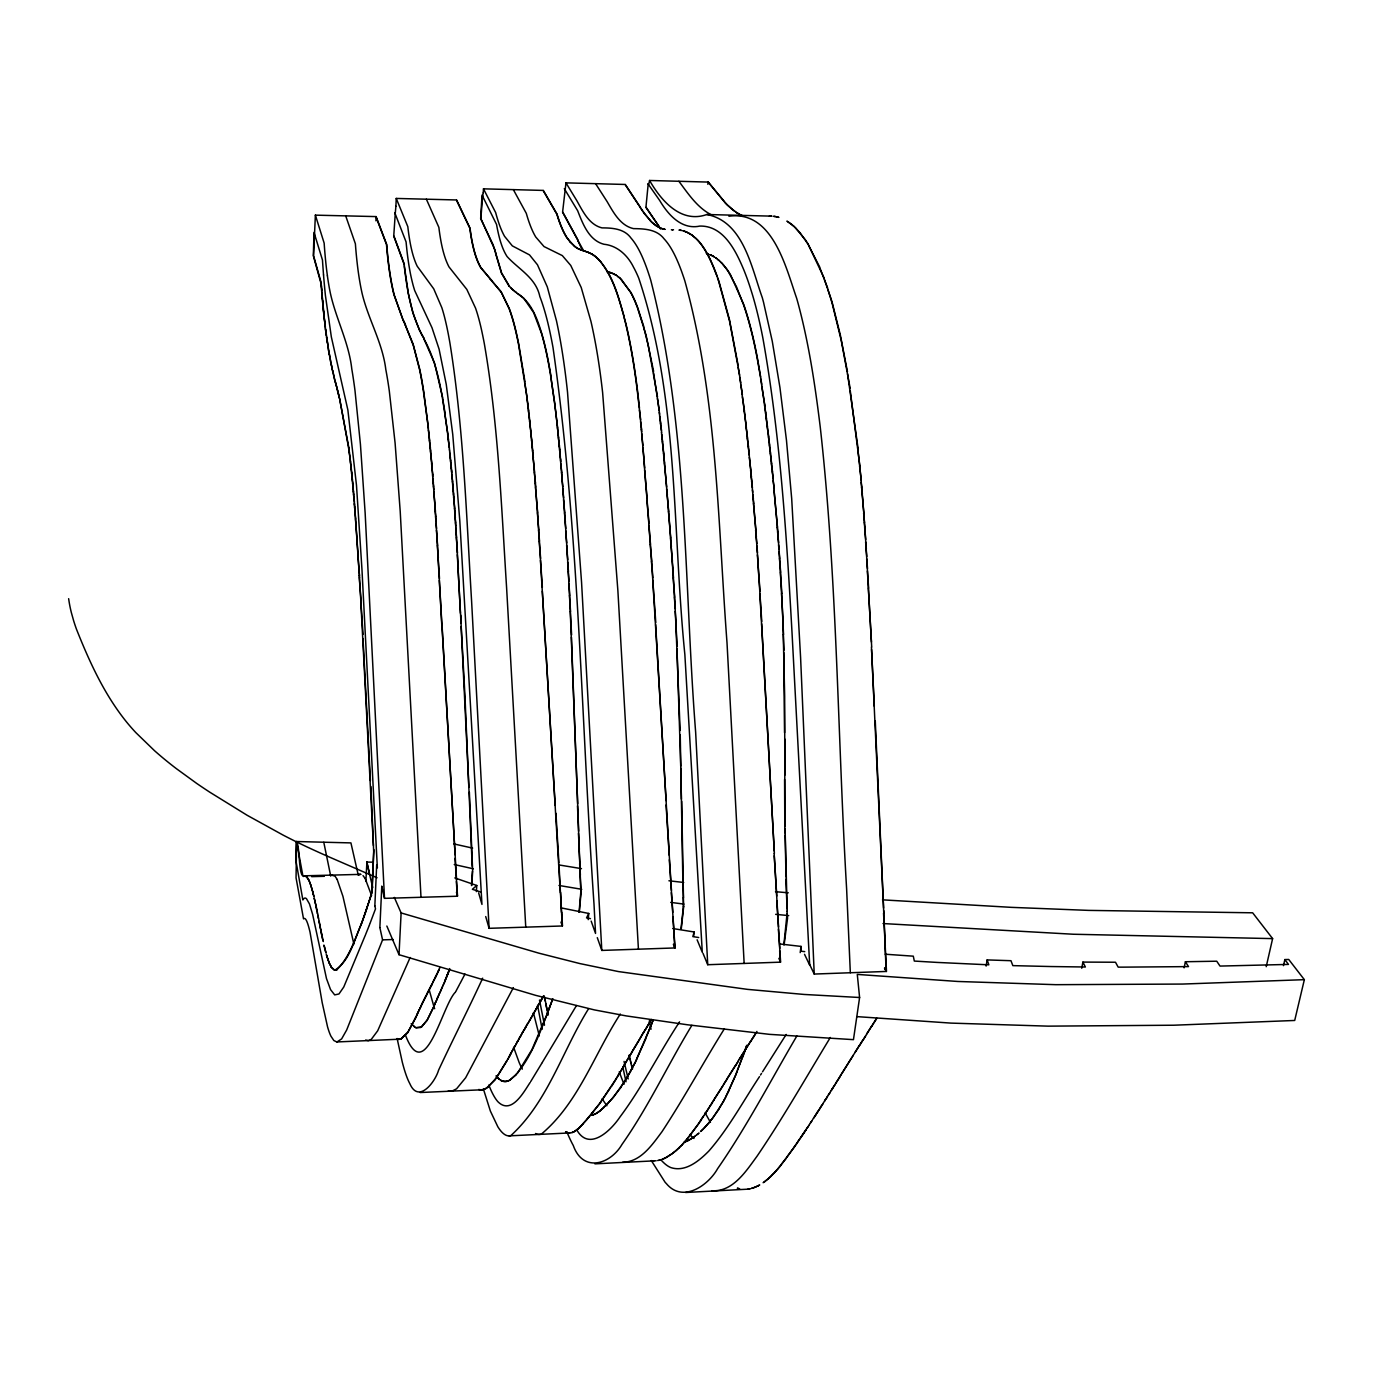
<?xml version="1.0" encoding="UTF-8"?>
<svg xmlns="http://www.w3.org/2000/svg" width="1373" height="1373" viewBox="0 0 1373 1373"><rect width="100%" height="100%" fill="white"/><g stroke="black" fill="none" stroke-linecap="round" stroke-linejoin="round"><path stroke-width="1.5" d="M359.434 874.515L358.302 875.288L350.922 842.902L296.568 841.529L296.053 877.862L303.536 918.897A107.437 9.68 88.4 0 1 304.566 918.486A116.293 10.469 88.4 0 1 305.235 918.829A123.536 11.104 88.4 0 1 306.025 919.824L306.436 920.545A160.075 14.331 88.3 0 1 309.337 929.349A195.635 17.42 88.3 0 1 310.041 932.181L322.192 1002.65L327.546 1026.832A219.182 22.088 88.8 0 0 328.507 1029.973A210.223 21.161 88.8 0 0 329.142 1031.844A216.556 21.814 88.8 0 0 329.949 1033.955L330.275 1034.727A223.799 22.569 88.8 0 0 330.91 1036.134L333.845 1040.528L336.814 1041.953L400.659 1039.155M403.181 320.424L393.794 294.148A241.288 30.584 -89.2 0 1 393.433 292.638A200.338 25.298 -89.3 0 1 390.31 277.02A164.4 20.664 -89.4 0 1 389.366 270.91L388.919 267.684A147.975 18.553 -89.4 0 1 388.49 264.354A138.501 17.334 -89.5 0 1 387.667 257.335L387.409 254.88A126.985 15.858 -89.5 0 1 386.808 248.479A127.861 15.978 -89.5 0 1 386.482 244.463L375.893 216.591L315.378 215.149L313.559 255.756L321.265 283.027M779.95 943.972L801.025 946.409L800.871 951.197L804.75 951.626M375.945 220.847L376.116 216.591L386.705 244.48L387.049 248.496A127.002 15.875 -89.5 0 0 387.649 254.88L387.907 257.335A138.021 17.283 -89.5 0 0 388.439 262.071L388.576 263.221A146.757 18.415 -89.4 0 0 389.297 268.782L389.915 272.987A165.876 20.87 -89.4 0 0 390.55 276.986A185.389 23.392 -89.3 0 0 391.889 284.4A212.283 26.859 -89.3 0 0 393.296 291.076L393.485 291.865A242.592 30.772 -89.2 0 0 394.411 295.624L403.387 320.87M365.922 880.453L366.9 862.09L373.13 862.175M395.27 213.347L395.905 206.276M395.905 206.225L396.248 198.433L456.368 199.96L469.772 228.09A105.498 16.219 -89 0 0 470.853 235.504L471.042 236.654A117.752 18.141 -89 0 0 472.466 244.137L472.672 245.132A137.146 21.179 -89 0 0 473.342 247.964L473.565 248.873A155.458 24.045 -88.9 0 0 475.453 255.464A183.965 28.507 -88.8 0 0 476.946 259.703A203.358 31.545 -88.7 0 0 477.461 261.007A220.83 34.256 -88.7 0 0 478.233 262.827A241.305 37.449 -88.6 0 0 479.04 264.526L479.297 265.058A279.835 43.438 -88.5 0 0 480.636 267.581L491.826 280.521M374.846 905.82L376.683 865.059L377.352 867.908L361.94 569.04L356.482 485.235L347.867 409.961L331.339 336.934L325.401 295.384A221.654 23.032 -89.7 0 1 324.44 285.447L324.234 283.164A210.447 21.831 -89.7 0 1 323.53 274.892M379.875 927.479L381.78 886.34M856.924 1016.621L950.974 1023.108L1048.114 1026.146L1173.812 1025.219L1294.705 1020.465L1304.35 979.67L1182.513 984.063L1055.82 984.681L957.856 981.472L857.284 974.418L859.601 997.502L853.457 1039.653L769.498 1034.35L687.41 1024.773L626.294 1015.917L594.355 1009.893L535.676 995.356L399.011 954.698L401.122 912.942L394.326 897.41M482.644 195.738L483.227 192.889M483.245 192.821L483.485 188.839L543.09 190.418L556.803 214.102A244.943 45.378 -88 0 0 559.446 222.117A253.404 46.974 -88 0 0 560.665 225.326A258.656 47.952 -87.9 0 0 561.9 228.33A279.097 51.779 -87.9 0 0 562.535 229.737A275.87 51.161 -87.9 0 0 564.131 233.05A297.581 55.212 -87.8 0 0 564.784 234.285A294.457 54.611 -87.8 0 0 566.792 237.683L574.36 246.213M471.488 885.482L472.398 871.22M471.746 885.482L472.672 871.22L469.36 792.135M476.38 891.643L476.774 885.482L454.823 877.931M641.62 209.382L625.058 184.463L565.968 182.866L562.587 212.214L578.376 241.219M579.063 912.273L580.83 891.832L580.11 875.288M579.337 912.256L581.105 891.832L579.629 863.566M648.21 183.828L645.928 207.374L660.516 228.725M648.691 184.428L649.566 180.481L708.073 182.077L725.905 203.41M588.21 919.653L588.76 913.457L561.437 907.948M707.85 184.325L708.073 182.077M680.957 929.229L683.376 906.729M681.231 929.229L683.651 906.729M693.674 936.129L694.137 931.992L672.753 928.526M783.863 944.778L787.072 913.508M784.12 944.761L787.553 918.211L786.969 911.174M800.202 952.622L801.025 946.409M986.106 966.094L987.153 959.916L1010.957 960.705L1012.845 965.631L1051.117 966.541L1085.374 967.004L1082.902 962.095L1115.494 962.233L1118.171 967.141L1123.509 967.141L1188.52 966.609L1185.397 961.735L1216.735 961.203L1220.013 966.077L1288.458 964.412L1284.871 959.573L1288.732 959.47L1304.35 979.67M1081.735 968.24L1082.902 962.095M1184.11 967.845L1185.397 961.735M1266.215 966.695L1272.617 938.617L1252.657 912.805L1088.583 910.385L1011.283 907.347L882.496 899.847M1283.463 965.648L1284.871 959.573M694.137 931.992L692.833 936.609L698.703 937.536M370.607 896.226L371.86 892.296L373.679 851.655L370.967 786.609M370.195 897.53L372.117 892.296L373.851 849.595M370.882 896.209L369.577 899.452M370.47 897.513L368.959 901.375M369.835 899.452L368.753 902.01M369.217 901.357L368.136 903.897M369.011 902.01L367.724 905.167M368.393 903.897L367.089 907.021M367.981 905.15L366.883 907.656M366.677 908.274L367.363 907.021M366.471 908.875L367.157 907.639M366.951 908.257L366.059 910.11M366.745 908.875L365.664 911.329M366.334 910.093L365.252 912.53M365.922 911.312L364.84 913.731M365.51 912.53L364.634 914.332M365.098 913.731L364.223 915.516M364.892 914.315L364.017 916.117M364.48 915.516L363.605 917.284M364.274 916.1L362.987 919.035M363.862 917.284L362.781 919.618M363.244 919.018L362.163 921.334M363.038 919.601L361.339 923.6M745.917 1047.565L746.672 1045.437M745.539 1048.629L746.929 1045.419M362.421 921.317C355.212 938.016 349.943 956.912 336.642 969.956M552.581 998.789L551.929 1000.591M552.821 998.789L551.603 1001.501M745.144 1049.676L746.157 1047.548M745.779 1048.612L744.389 1051.787M552.186 1000.591L550.624 1004.178M551.86 1001.483L549.989 1005.946M744.629 1051.787L736.306 1073.171M550.882 1004.161L549.337 1007.713M550.23 1005.946L548.685 1009.464M743.239 1054.945L745.402 1049.676L737.816 1061.604M743.497 1054.927L742.724 1057.004M361.597 923.583C354.303 939.286 349.961 960.98 334.703 970.282M549.578 1007.696L547.724 1012.073M548.943 1009.464L546.746 1014.664M741.712 1059.081L737.473 1070.219M547.964 1012.073L531.917 1049.676L517.981 1072.262M547.003 1014.664C538.697 1035.602 530.836 1057.708 515.802 1074.87M652.621 1020.894L652.982 1019.916M653.239 1019.899L651.506 1023.795M652.861 1020.877L645.945 1037.902M369.955 923.566L375.498 908.875L374.863 905.94M651.763 1023.777L636.832 1058.72M369.663 924.355L369.2 925.522M449.726 968.566L449.143 970.076M368.908 926.312L365.441 934.944M448.937 970.574L449.589 969.561M448.748 971.071L449.383 970.059M448.559 971.569L449.194 970.557M448.353 972.067L449.005 971.071M448.164 972.565L448.799 971.569M447.976 973.062L448.611 972.067M447.77 973.56L448.422 972.565M447.581 974.041L448.216 973.045M447.392 974.538L448.027 973.543M447.186 975.036L447.838 974.041M737.335 1071.197L729.097 1089.973M446.997 975.516L447.632 974.538M446.809 976.014L447.444 975.019M447.255 975.516L446.414 976.975M447.049 975.997L445.641 978.898M446.671 976.975L445.247 979.859M736.151 1074.132L725.751 1096.838M445.882 978.898L444.663 981.283M445.487 979.859L443.736 984.081M444.903 981.283L444.526 982.227M645.808 1038.812L635.682 1061.14M365.115 935.734L343.765 987.015L338.959 993.983L334.686 994.893L330.55 989.59L326.482 978.571L312.615 914.332L309.457 903.915L306.488 898.731A181.476 16.373 88.3 0 0 305.355 898.096L305.115 898.079A172.895 15.618 88.3 0 0 304.274 898.32A169.874 15.343 88.4 0 0 303.914 898.577L303.21 899.401A160.298 14.485 88.4 0 0 302.867 899.967L295.813 860.116L296.345 841.529C300.412 845.15 297.872 880.505 304.943 875.802L360.945 874.361M443.891 983.171L443.153 985.471M443.101 985.025L442.964 985.934M442.518 986.398L442.381 987.307M442.329 986.861L441.986 988.217M441.746 988.217L441.214 990.019M410.149 957.496L377.678 1030.797L371.276 1039.378L368.342 1040.683L365.596 1040.082M441.351 989.126L440.63 991.357M379.875 927.616L382.569 939.87L346.683 1029.973L341.62 1038.915L336.986 1041.953M434.572 1004.47L435.413 1002.53M434.16 1005.448L435.842 1001.552M434.812 1004.47L433.731 1006.392L434.657 1008.692M435.653 1002.513L437.352 998.102M434.4 1005.431L427.243 1019.83L422.026 1026.386M436.082 1001.535L440.579 990.911M433.971 1006.392L427.072 1020.499L421.425 1026.832M439.995 992.233L437.352 998.102M482.678 978.177C468.485 1009.104 452.918 1039.361 438.571 1070.202C435.172 1081.958 418.576 1103.995 409.823 1083.64A240.035 31.27 88.7 0 1 409.154 1082.336A230.647 30.017 88.7 0 1 408.485 1080.929L408.262 1080.431A224.486 29.193 88.6 0 1 407.386 1078.354L407.163 1077.805A229.325 29.846 88.7 0 1 406.305 1075.505A207.1 26.859 88.6 0 1 405.876 1074.287A214.119 27.803 88.6 0 1 404.589 1070.339L404.16 1068.932A223.095 29.022 88.6 0 1 403.319 1065.98A235.161 30.652 88.7 0 1 402.272 1062.067L397.123 1038.503M417.426 1013.566L418.027 1012.261M417.032 1014.441L419.246 1009.618M417.667 1013.566L415.435 1017.908M418.267 1012.244L420.052 1007.868M417.272 1014.441L408.09 1031.792L401.225 1038.829M419.486 1009.601L422.318 1003.097M415.676 1017.891L407.524 1032.959L400.624 1039.104M420.31 1007.851L422.953 1001.809M439.961 967.519L437.781 972.101M439.085 969.355L438.433 970.728M728.926 1090.831L724.034 1100.116M438.691 970.728L437.352 973.011M438.038 972.084L432.804 982.33M636.694 1059.527L630.962 1070.425M436.477 974.813L435.395 977.061M437.163 973.903L436.734 974.813M422.575 1003.079L423.588 1000.539M435.653 977.044L432.581 982.759M635.527 1061.93L626.534 1078.303M423.193 1001.809L424.206 999.269M423.828 1000.522L425.064 997.57M424.463 999.252L425.27 997.158M433.061 982.313L431.723 984.475M588.76 913.457L586.528 917.902L590.476 918.657M425.304 997.57L425.905 995.888M425.527 997.141L426.128 995.476M431.5 984.904L432.186 984.046M431.071 985.763L431.963 984.475M426.162 995.888L427.398 992.954M431.757 984.904L430.195 987.462M426.368 995.459L427.621 992.525M431.328 985.763L429.766 988.32M513.382 987.616L465.653 1077.754L456.557 1088.823L452.318 1090.951L448.319 1090.831M428.05 991.684L430.024 988.303M427.655 992.936L428.736 990.843M428.479 990.843L430.453 987.462M464.984 974.041L460.075 983.446M725.562 1097.645L719.195 1108.526M459.577 984.355L455.716 991.632M455.476 992.078C442.157 1004.95 425.218 1087.21 405.344 1034.83M630.808 1071.163L621.18 1086.73M512.215 1050.946L510.275 1054.481M512.489 1050.448L513.33 1048.921M513.605 1048.406L513.639 1047.204M723.846 1100.906L714.526 1115.391M514.137 1047.891L517.552 1041.232M515.012 1045.848L509.726 1055.477M509.452 1055.974L510.79 1053.966M515.819 1044.819L517.844 1040.717M509.967 1055.477L508.902 1056.97M509.692 1055.974L496.563 1077.548L487.827 1087.262M517.81 1041.215L519.56 1037.645M508.594 1057.948L507.787 1059.424M518.084 1040.7L519.852 1037.13M576.471 1005.551L542.009 1062.891M588.622 1008.657C562.552 1050.431 547.827 1101.85 510.91 1135.54A241.837 39.405 88.5 0 1 508.182 1135.831A241.167 39.302 88.5 0 1 504.818 1134.579A250.675 40.864 88.5 0 1 502.981 1133.188A255.035 41.585 88.5 0 1 501.437 1131.661A262.552 42.838 88.5 0 1 499.017 1128.572L498.708 1128.108A263.719 43.026 88.5 0 1 497.798 1126.701L490.384 1111.083L483.485 1089.27M519.818 1037.628L520.418 1036.1M520.092 1037.113L522.461 1032.513M506.963 1060.866L494.949 1080.07L486.214 1088.308M520.676 1036.1L522.753 1031.998M543.451 995.991L542.181 998.205M543.073 997.09L538.748 1004.229M541.254 999.87L541.872 998.772M522.718 1032.496L523.628 1030.454M541.511 999.853L540.567 1001.501M523.01 1031.981L524.229 1029.424M540.258 1002.05L537.203 1006.924M523.885 1030.454L526.254 1026.335M525.396 1027.364L527.181 1024.275M524.469 1029.424L525.653 1027.364M539.023 1004.229L535.968 1009.069M526.546 1025.82L527.781 1023.245M537.461 1006.924L533.222 1013.84M527.438 1024.258L536.225 1009.069M528.639 1022.199L533.479 1013.84M796.855 1035.98C770.768 1080.397 746.963 1126.306 717.598 1168.698C708.005 1185.791 682.638 1203.108 666.437 1183.68A289.24 65.08 88.2 0 1 665.064 1182.204L651.3 1160.545M691.872 1025.339C667.93 1064.607 648.554 1106.741 622.02 1144.378C610.281 1164.613 582.941 1172.885 573.279 1145.494A278.29 53.701 88.4 0 1 572.181 1143.452L570.739 1140.568A271.785 52.397 88.4 0 1 569.658 1138.286A274.085 52.861 88.4 0 1 567.53 1133.411L566.843 1131.712M620.321 1014.046C594.389 1053.812 578.445 1103.068 541.374 1134.081A241.27 41.979 88.4 0 1 538.473 1134.39A240.601 41.877 88.4 0 1 535.539 1133.497M624.046 1065.311L630.928 1053.589M624.303 1065.294L622.415 1068.503M629.246 1056.85L622.913 1067.233M629.641 1056.197L632.867 1050.294M623.17 1067.216L619.927 1072.296M631.185 1053.572L634.429 1047.633M633.125 1050.276L635.613 1045.642M622.038 1069.138L618.434 1074.802M634.686 1047.633L637.982 1041.644M541.717 1063.406L530.699 1081.564M635.871 1045.642L643.182 1032.925M620.167 1072.296L617.696 1076.037M638.239 1041.626L645.207 1029.561M618.691 1074.784L616.22 1078.474M643.439 1032.925L650.974 1020.105M617.575 1076.638L600.31 1102.502M626.38 1078.972L615.155 1094.813M830.339 1037.473C806.191 1077.239 783.176 1117.742 757.021 1156.238C746.002 1171.203 732.925 1192.142 711.695 1190.717M645.464 1029.544L651.386 1019.435M616.099 1079.075L611.345 1086.747M724.378 1028.789C703.13 1062.856 684.011 1098.246 661.923 1131.798C652.209 1144.739 640.676 1162.159 622.656 1162.227M727.244 1078.509L734.898 1066.255M723.485 1084.533L738.554 1060.814M727.021 1079.264L717.461 1094.161M722.799 1086.026L711.986 1102.845M735.156 1066.255L737.576 1062.359M840.31 1075.934L841.46 1074.098M842.044 1073.171L852.015 1057.227M852.616 1056.266L853.199 1055.322M716.998 1094.899L713.806 1099.979M739.292 1059.252L753.331 1037.044M835.728 1083.246L862.879 1039.927M855.001 1052.456L859.223 1045.728M839.984 1076.844L832.313 1088.669M859.481 1045.728L875.991 1019.281M679.566 1021.855C659.006 1053.057 642.478 1086.901 620.064 1116.85C610.985 1130.46 588.931 1152.222 576.523 1129.464M745.23 1049.813L750.259 1041.85M714.046 1099.962L711.54 1103.566M759.492 1076.638C742.982 1101.609 728.668 1128.331 708.897 1150.986C699.32 1160.7 685.59 1172.388 670.985 1167.634A263.084 58.782 88.2 0 1 667.862 1166.02A264.749 59.176 88.2 0 1 664.326 1163.291A274.531 61.425 88.3 0 1 660.791 1159.67L658.92 1160.288M760.505 1075.025L761.517 1073.429M762.53 1071.815L786.197 1034.453M831.197 1090.454L835.402 1084.138M832.57 1088.652L828.382 1094.899M863.136 1039.91L865.591 1036.014M530.115 1082.49C523.679 1092.187 511.408 1115.099 498.004 1101.832A236.396 38.307 88.6 0 1 493.216 1094.727L492.667 1093.68A241.94 39.233 88.6 0 1 491.277 1090.831L490.727 1089.613A246.814 40.04 88.6 0 1 489.372 1086.403L488.839 1085.048M712.227 1102.845L709.738 1106.415M711.78 1103.549L708.382 1108.526M866.569 1034.075L871.563 1026.215M830.322 1092.222L826.7 1097.542M750.516 1041.832L755.905 1033.028M709.532 1107.119L705.705 1112.714M825.036 1100.168L827.507 1096.649M824.486 1101.043L826.958 1097.525M825.293 1100.168L822.822 1103.652M708.176 1109.23L700.402 1120.814M871.821 1026.197L873.709 1023.228M753.588 1037.027L756.935 1031.415M874.344 1022.25L876.884 1018.268M821.174 1106.243L823.079 1103.635M820.076 1107.96L822.513 1104.51M821.414 1106.226L817.33 1112.216M610.367 1087.897L601.031 1101.541M718.971 1109.23L712.759 1117.759M819.767 1108.8L815.699 1114.739M705.945 1112.696L704.624 1114.756M817.587 1112.199L815.167 1115.58M815.957 1114.739L813.537 1118.085M814.858 1116.403L812.456 1119.75M703.491 1116.129L701.277 1119.493M810.842 1122.222L812.164 1120.557M811.615 1121.381L810.293 1123.045M810.551 1123.028L808.697 1125.482M808.937 1125.465L806.552 1128.709M808.405 1126.289L805.488 1130.322M806.26 1129.498L804.424 1131.901M805.728 1130.305L803.377 1133.497M804.681 1131.901L802.313 1135.059M701.088 1120.145L699.08 1122.754M700.642 1120.797L691.22 1133.755M803.617 1133.48L801.266 1136.638M802.553 1135.059L799.155 1139.727M801.506 1136.621L798.108 1141.272M799.395 1139.727L797.061 1142.799M698.891 1123.389L686.878 1139.23M798.348 1141.255L794.452 1146.575M797.301 1142.782L786.712 1157.456M794.692 1146.558L781.065 1164.819M620.991 1087.33L614.074 1096.152M600.911 1102.004L592.913 1111.976M714.32 1115.974L710.562 1120.574M786.42 1158.143L780.036 1166.072M600.207 1102.965L592.209 1112.834M691.031 1134.321L683.411 1143.211M712.553 1118.326L709.687 1121.655M517.947 1072.605L510.413 1079.71M615.035 1095.259L612.633 1097.885M710.356 1121.106L709.257 1122.204M593.153 1111.976L590.819 1114.533M780.791 1165.437L779.023 1167.325M592.449 1112.816L588.399 1117.433M591.059 1114.516L587.713 1118.257M613.954 1096.581L609.406 1101.592M709.481 1122.187L706.632 1125.259M779.761 1166.69L777.993 1168.543M588.983 1117.021L586.683 1119.493M709.052 1122.719L704.898 1127.182M587.936 1118.257L582.924 1123.869M586.906 1119.476L579.869 1127.113M686.689 1139.744L682.124 1144.619M778.731 1167.925L776.466 1170.311M612.512 1098.297L607.964 1103.137M777.719 1169.127L774.921 1172.027M776.174 1170.877L771.849 1175.237M582.804 1124.23L579.183 1127.765M706.426 1125.74L703.577 1128.555M515.767 1075.162L509.606 1080.191M609.269 1101.97L604.051 1107.136M683.222 1143.675L679.103 1147.674M774.647 1172.559L771.334 1175.751M607.844 1103.514L600.893 1110.002M704.692 1127.628L701.843 1130.288M681.918 1145.065L677.37 1149.304M703.388 1128.984L700.968 1131.112M771.575 1175.734L769.807 1177.227M771.06 1176.232L768.777 1178.171M579.749 1127.439L578.17 1128.709M603.931 1107.462L600.533 1110.294M678.897 1148.085L676.082 1150.454M701.637 1130.683L700.539 1131.506M303.467 876.506L304.806 875.82M579.08 1128.074L577.827 1129.001M769.532 1177.691L765.19 1181.175M677.164 1149.682L674.349 1151.913M768.502 1178.618L764.675 1181.569M476.774 885.482L472.363 889.292L480.481 891.918M699.029 1133.051L696.609 1134.87M578.067 1128.984L575.115 1131.043M675.876 1150.814L673.491 1152.599M698.582 1133.429L696.18 1135.214M600.773 1110.294L599.847 1110.86M577.724 1129.275L574.446 1131.438M600.413 1110.568L599.16 1111.392M674.16 1152.239L673.062 1152.925M599.726 1111.117L597.101 1112.834M673.285 1152.925L667.484 1156.718M672.856 1153.251L666.197 1157.422M695.527 1135.866L693.125 1137.445M764.898 1181.569L763.645 1182.325M422.06 1026.523L420.413 1027.416M695.098 1136.192L692.249 1138.028M764.383 1181.947L763.131 1182.702M599.04 1111.649L596.757 1113.04M487.793 1087.45L484.875 1088.978M692.919 1137.719L691.82 1138.303M421.46 1026.953L415.779 1027.69L411.231 1023.76M691.614 1138.577L688.783 1140.122M691.185 1138.835L687.907 1140.585M575.012 1131.232L572.73 1132.279M596.637 1113.228L594.715 1114.121M759.732 1184.985L758.48 1185.551M667.278 1156.941L665.339 1157.868M596.294 1113.434L594.372 1114.275M509.829 1080.173L507.478 1081.117M759.218 1185.259L756.935 1186.341M486.179 1088.446L482.18 1089.733M688.577 1140.345L687.049 1141.014M574.326 1131.627L573.416 1131.97M509.572 1080.328L508.267 1080.826M665.991 1157.645L664.051 1158.486M687.701 1140.791L686.603 1141.238M758.188 1185.809L754.343 1187.439M665.133 1158.074L663.193 1158.863M686.843 1141.22L685.316 1141.838M756.643 1186.564L753.314 1187.817M336.745 970.025L334.566 970.248L331.374 967.33M420.447 1027.519L415.985 1027.776M685.539 1141.821L684.441 1142.199M663.846 1158.675L662.335 1159.224M401.259 1038.915L397.432 1039.241M685.11 1142.01L684.011 1142.37M331.854 875.253L334.772 876.043M573.313 1132.124L572.06 1132.519M594.595 1114.258L593.359 1114.67M662.987 1159.035L661.906 1159.378M594.269 1114.395L593.033 1114.773M359.451 874.498L360.447 874.292M508.233 1080.929L506.671 1081.34M754.052 1187.611L752.799 1187.971M572.627 1132.399L571.717 1132.622A240.687 44.554 88.4 0 1 568.628 1132.931A240.018 44.434 88.4 0 1 565.522 1132.056M484.291 1089.287L482.455 1089.699M753.022 1187.971L751.769 1188.297M752.507 1188.126L751.254 1188.434M660.43 1159.945L657.65 1160.545M507.426 1081.186L506.414 1081.392M592.913 1114.859L592.02 1115.048M592.587 1114.945L590.682 1115.254M750.447 1188.675L749.177 1188.898M749.915 1188.778L748.148 1189.052M591.917 1115.099L591.025 1115.219M506.637 1081.375L503.496 1081.392M748.886 1188.967L747.633 1189.121M728.909 216.23C772.518 210.103 785.716 266.963 796.632 298.198A310.744 78.433 -89.8 0 1 797.988 303.004C808.937 343.628 815.133 385.35 820.247 427.072C837.393 580.436 837.547 735.156 846.626 889.035L850.333 972.753M506.38 1081.426L505.35 1081.512M482.404 1089.733L479.743 1089.716M420.121 1092.53L482.146 1089.767M746.826 1189.224L685.573 1192.502M656.174 1160.751L594.921 1163.858M509.091 1135.866L569.658 1132.948M809.435 964.035L814.223 974.058L886.22 971.449L885.019 945.722M702.976 953.274L707.73 964.721L780.345 962.164L779.658 950.665M597.289 937.656L601.803 950.425L674.83 947.954L673.937 934.189M485.716 916.563L489.097 928.32L562.209 925.986L560.613 892.553M382.569 939.87L393.21 939.527M381.797 886.306L384.509 898.354L457.26 896.226L456.385 881.449M311.62 876.643L324.354 876.3M481.597 1089.802L480.018 1089.75M399.045 1039.464L397.398 1039.31M769.378 216.093L770.768 216.093M505.315 1081.512L504.286 1081.495M672.324 229.789L673.508 229.806M1272.617 938.617L1073.343 934.241L883.028 923.548M671.38 229.789L672.564 229.806M771.918 216.145L706.855 214.514C680.922 223.782 661.134 200.63 649.566 180.481M769.944 216.076L771.351 216.11M706.855 214.514C743.6 221.568 751.529 267.872 762.272 297.581A311.534 75 -89.9 0 1 763.56 302.386L772.278 341.293L779.95 387.581L786.472 440.321L791.689 498.622L800.596 657.616L814.223 974.058M859.601 997.502L804.063 994.447L747.496 989.367L618.416 971.569L579.938 963.589L539.005 953.205L401.122 912.942M654.046 1160.803L652.964 1160.751M885.242 954.218L913.302 956.174L914.315 961.066L936.832 962.404L988.852 964.824L987.153 959.916M788.274 892.793L775.505 891.695M788.703 915.602L775.659 914.349M683.685 882.461L668.908 880.78M679.017 230.08L680.236 230.218M683.874 904.086L670.693 902.387M773.428 216.299L775.419 216.556M504.251 1081.461L502.981 1081.272M679.515 230.149L681.197 230.389M305.578 876.043L305.784 876.025M774.012 216.368L776.002 216.659M581.483 868.646L559.034 864.956M581.757 889.309L558.965 885.465M479.984 1089.716L478.679 1089.493M665.116 229.36L663.966 229.188M680.476 230.304L681.677 230.492M664.652 229.291L663.056 228.982M472.638 848.119L453.828 843.914M473.325 868.8L454.257 864.527M739.618 1188.778L737.352 1188.28M776.346 216.78L778.337 217.226M663.743 229.102L662.593 228.862M503.462 1081.323L502.449 1081.117M739.103 1188.675L737.576 1188.263M776.929 216.917L778.92 217.397M706.323 253.49L708.005 253.919M606.815 271.562L607.844 271.785M607.209 271.682L608.256 271.905M682.896 230.836L684.114 231.127M608.805 272.129L610.247 272.506M683.394 230.973L684.612 231.282M707.284 253.765L708.485 254.074M609.217 272.249L610.642 272.643M662.37 228.742L660.791 228.278M502.93 1081.186L501.145 1080.551M583.765 250.864L585.533 251.379M583.628 250.744L577.793 240.361M583.01 250.624L586.288 251.637M582.873 250.504L581.122 249.972M585.67 251.499L587.833 252.186M661.923 228.605L659.898 227.901M582.495 250.487L579.252 249.234M610.401 272.626L613.388 273.725M334.514 970.145L331.236 967.107M684.372 231.282L685.59 231.642M586.443 251.757L587.438 252.031M610.796 272.764L613.765 273.896M684.852 231.453L686.071 231.831M580.985 249.835L577.398 248.359M587.593 252.186L588.605 252.478M587.97 252.323L588.983 252.649M685.831 231.814L687.53 232.466M709.687 254.606L711.368 255.241M377.043 877.759L328.593 856.718A774.647 314.263 6.9 0 1 311.019 848.789A545.218 234.972 5.7 0 1 294.062 840.671A579.44 247.552 5.9 0 1 283.164 835.127L247.191 815.305L209.76 792.17A765.482 311.722 7 0 1 196.699 783.417L176.379 768.657A603.897 254.142 5.8 0 1 165.103 759.732A630.842 264.165 6 0 1 154.565 750.739L135.858 732.633A505.607 216.059 5 0 1 127.792 723.502C104.863 695.682 89.691 662.455 76.459 629.177A892.33 356.482 8.1 0 1 73.661 620.819L71.327 612.495A688.371 279.526 6.3 0 1 68.65 598.679M660.567 228.09L659.452 227.695M588.742 252.632L590.922 253.542M501.917 1080.929L500.613 1080.259M686.311 232.02L688.525 232.947M710.167 254.794L711.849 255.464M742.467 215.715L740.15 214.72M589.137 252.804L591.694 253.954M579.114 249.079L576.66 247.947M711.66 214.96C697.347 207.838 688.148 193.627 678.88 181.287M741.952 215.492L739.12 214.171M613.525 273.896L615.705 274.943M711.592 255.464L712.793 255.962M687.787 232.706L691.941 235.04M659.229 227.489L656.363 225.944M613.92 274.085L616.494 275.424M712.072 255.704L713.274 256.219M658.8 227.266L654.183 224.365M591.077 253.748L592.089 254.177M739.875 214.463L738.605 213.879M305.595 876.043L308.633 879.647M688.765 233.204L692.438 235.401M577.261 248.153L574.48 246.488M713.033 256.219L714.235 256.785M501.111 1080.397L500.098 1079.933M738.828 213.879L737.061 212.935M591.849 254.177L593.651 255.155M713.514 256.494L714.698 257.094M738.314 213.57L736.048 212.266M592.226 254.4L594.028 255.429M576.54 247.724L569.864 241.974M786.883 221.104L791.809 224.434M615.859 275.166L616.872 275.681M305.733 876.128L306.711 876.969M787.467 221.465L794.143 226.442M736.786 212.609L735.55 211.905M414.612 1026.953L413.616 1026.163M656.157 225.653L651.609 222.117M715.419 257.712L716.603 258.399M593.788 255.429L594.818 255.996M517.896 293.753C531.488 302.369 537.152 318.485 541.649 333.158A238.902 41.001 89.8 0 1 542.97 337.809A231.453 39.783 89.8 0 1 550.659 374.211L551.294 378.227M735.259 211.562L734.023 210.807M715.899 258.055L717.084 258.759M617.404 276.213L619.978 278.05M516.557 292.621L513.468 290.424M734.761 211.185L732.032 209.228M692.181 235.384L696.334 238.696M594.183 255.704L595.985 256.923M617.799 276.488L621.506 279.474M692.679 235.744L697.312 239.674A298.782 68.53 -89.9 0 1 698.771 241.236A293.856 67.431 -89.9 0 1 700.693 243.553L701.174 244.171A274.394 63.055 -89.8 0 1 705.465 250.521A277.295 63.69 -89.8 0 1 710.596 260.218L711.952 263.221A293.462 67.26 -89.9 0 1 714.664 269.657A291.042 66.728 -89.9 0 1 715.985 273.09L717.307 276.677M514.412 291.179L523.988 298.473M733.748 210.429L731.037 208.404M594.955 256.288L596.38 257.249M717.324 259.119L719.452 260.733M499.549 1079.35L499.068 1079.144A222.357 36.041 88.6 0 1 497.524 1077.651A210.086 34.016 88.5 0 1 496.254 1076.123M717.787 259.514L719.915 261.162M653.977 224.022L650.339 220.881M513.691 290.407L511.545 288.725M731.758 208.833L727.124 204.834M792.152 224.897L795.894 228.124M513.382 290.149L510.825 287.798M499.291 1079.127L499.034 1078.903A221.362 35.887 88.6 0 1 497.747 1077.633A212.729 34.462 88.6 0 1 496.237 1075.763M596.122 257.249L597.152 257.935M730.762 207.992L726.163 203.873M596.517 257.592L598.714 259.446M620.115 278.376L630.911 292.449A255.944 52.397 90 0 1 637.707 307.689L643.8 326.637M597.289 258.296L600.276 261.127M490.144 279.131L500.905 291.368L509.366 308.719A249.629 40.332 89.7 0 1 510.79 312.735A237.786 38.478 89.8 0 1 511.906 316.185L512.455 318.004A225.361 36.539 89.8 0 1 514.103 323.788A222.117 36.024 89.8 0 1 514.909 326.894A243.81 39.405 89.7 0 1 515.699 330.104L515.956 331.202A239.125 38.667 89.8 0 1 516.986 335.733L517.999 340.487A254.383 41.018 89.7 0 1 518.754 344.177L525.001 381.934M794.486 226.974L800.528 233.273M490.092 278.873L480.876 267.581A279.817 43.455 -88.5 0 1 479.537 265.075L479.263 264.526A229.651 35.664 -88.7 0 1 477.701 261.007A203.358 31.562 -88.7 0 1 476.929 259.051L476.431 257.661A177.117 27.443 -88.8 0 1 475.676 255.481A164.4 25.452 -88.9 0 1 474.955 253.13A152.66 23.616 -88.9 0 1 474.251 250.641L473.565 247.964A137.146 21.196 -89 0 1 472.913 245.132L472.278 242.111A115.521 17.798 -89 0 1 471.265 236.671L469.995 228.107L456.591 199.96M720.156 261.608L722.267 263.53M491.86 280.796L501.54 292.758L509.126 308.719A249.8 40.332 89.7 0 1 510.533 312.735A237.752 38.444 89.8 0 1 511.648 316.185L512.215 318.004A225.292 36.505 89.8 0 1 513.845 323.788A222.031 35.99 89.8 0 1 514.652 326.877A243.622 39.354 89.7 0 1 515.441 330.104L515.699 331.202A239.194 38.667 89.8 0 1 516.729 335.733L517.758 340.47A254.4 41.001 89.7 0 1 518.496 344.177L527.095 397.689M651.42 221.722L644.177 213.45M726.866 204.371L724.721 202.432M524.057 298.748L533.582 312.495L541.391 333.141A237.666 40.778 89.8 0 1 544.257 343.765A230.887 39.68 89.8 0 1 547.209 356.911A225.155 38.736 89.8 0 1 549.063 366.522L549.286 367.792A238.404 40.881 89.8 0 1 550.401 374.228L555.121 405.67M720.619 262.071L722.747 264.028M363.021 875.614L365.098 878.377M696.574 239.177L697.072 239.657A298.971 68.547 -89.9 0 1 698.514 241.236A293.822 67.397 -89.9 0 1 700.453 243.553L700.934 244.171A274.394 63.021 -89.8 0 1 705.224 250.521A277.329 63.673 -89.8 0 1 710.339 260.218L711.712 263.204A293.359 67.208 -89.9 0 1 714.406 269.657A291.196 66.745 -89.9 0 1 715.728 273.09L717.736 277.895A297.752 68.204 -89.9 0 1 719.023 281.654L729.458 319.566L738.176 365.561M621.643 279.852L630.67 292.449A255.567 52.311 90 0 1 632.49 295.967A253.387 51.865 90 0 1 635.339 302.317A260.218 53.221 89.9 0 1 637.45 307.689L646.048 335.115L653.617 371.379M510.807 287.781L508.988 286.03M796.237 228.69L805.694 240.292M724.463 201.934L708.296 182.077M650.15 220.452L641.792 209.983M598.851 259.84L600.67 261.591M722.49 264.028L724.137 265.641M722.953 264.56L726.454 268.61A277.998 66.282 -89.9 0 1 728.737 271.94A279.011 66.522 -89.9 0 1 730.556 274.857L743.6 304.171A268.267 64.119 -89.8 0 1 757.724 359.743L760.659 377.06M509.52 286.391L501.626 272.987L495.018 250.778M412.432 1024.979L411.471 1023.743M600.413 261.574C613.491 277.003 618.639 297.478 624.131 316.545M508.971 286.013L501.402 272.987L495.55 253.319M600.808 262.037C614.606 279.68 619.755 302.146 625.796 323.221A280.435 55.177 89.9 0 1 626.774 327.375L627.101 328.799A279.577 55.023 89.9 0 1 628.062 333.107A279.491 55.006 89.9 0 1 629.606 340.538A272.077 53.65 89.9 0 1 631.099 348.279A261.968 51.796 89.9 0 1 635.699 376.7A259.154 51.264 89.9 0 1 637.81 393.004L639.475 408.09M307.071 877.141L308.496 879.355M606.883 1105.763L602.095 1098.795M335.424 876.729L337.157 879.458M724.36 266.208L726.197 268.61A278.084 66.282 -89.9 0 1 728.497 271.94L736.563 286.957L743.771 305.372A278.53 66.419 -89.9 0 1 745.779 311.517A274.24 65.441 -89.9 0 1 749.263 323.393L750.001 326.173A268.456 64.136 -89.8 0 1 751.1 330.43A263.616 63.055 -89.8 0 1 752.885 337.758L753.228 339.251A257.952 61.785 -89.8 0 1 754.584 345.361L754.91 346.923A256.03 61.356 -89.8 0 1 755.888 351.66A269.52 64.359 -89.8 0 1 757.45 359.812L761.792 384.286M569.744 241.545L567.015 237.701A294.371 54.628 -87.8 0 1 565.024 234.285A297.769 55.263 -87.8 0 1 564.372 233.05A275.87 51.196 -87.9 0 1 562.758 229.737L562.123 228.33A257.266 47.712 -87.9 0 1 559.669 222.134L559.068 220.452A241.854 44.828 -88 0 1 557.043 214.102L543.313 190.418M800.871 233.976L807.959 243.828M644.006 212.901L640.23 207.546M647.987 183.81L659.709 200.509C668.033 214.6 681.54 230.012 699.801 226.082C723.657 225.447 735.842 250.95 743.72 269.657A304.686 72.718 -89.9 0 1 745.127 273.193A304.531 72.683 -89.9 0 1 746.517 276.848A302.472 72.22 -89.9 0 1 747.89 280.658L748.783 283.267A300.018 71.671 -89.9 0 1 750.121 287.283L752.318 294.285A295.59 70.692 -89.8 0 1 757.295 312.563A285.292 68.375 -89.8 0 1 762.89 338.153C780.19 435.344 786.489 534.114 792.015 632.541L809.692 965.15L804.527 954.304M646.134 207.392L658.851 226.133M625.281 184.463L640.058 206.928M660.293 228.707L659.177 226.94M806.02 241.133L808.525 244.737M595.59 183.673L607.106 201.591C613.371 212.317 620.339 225.67 633.519 228.622C644.486 228.742 656.843 229.274 664.154 238.919A299.726 65.252 -90 0 1 665.545 240.498A294.56 64.136 -89.9 0 1 667.381 242.815L667.844 243.433A275.081 59.983 -89.9 0 1 671.929 249.8A278.033 60.601 -89.9 0 1 676.82 259.514L678.125 262.518A294.097 63.965 -89.9 0 1 680.699 268.971A291.934 63.518 -89.9 0 1 681.969 272.42L683.634 277.226A298.627 64.909 -90 0 1 684.87 281.002C717.375 398.479 717.89 521.98 727.004 642.684L744.149 963.434M710.459 1122.359L705.07 1112.765M331.459 967.107L330.687 966.163M565.968 182.866L576.917 200.818C582.839 211.373 589.171 224.76 601.992 227.884C612.512 227.918 624.337 228.673 631.082 238.164A300.498 61.905 90 0 1 632.404 239.743A295.315 60.858 90 0 1 634.137 242.06L634.583 242.695A275.784 56.911 -89.9 0 1 638.462 249.062A278.736 57.494 -89.9 0 1 643.113 258.793L644.349 261.814A294.835 60.687 90 0 1 646.803 268.284A292.672 60.275 -90 0 1 648.005 271.734L649.601 276.557A299.4 61.596 90 0 1 650.768 280.332C688.354 427.552 683.823 581.86 695.648 732.204L707.73 964.721M564.303 188.65L577.655 210.721C582.787 223.713 588.863 240.361 603.966 244.257C617.387 245.595 627.839 255.532 633.554 267.254A275.99 56.568 90 0 1 634.772 269.537L635.579 271.15A276.865 56.756 90 0 1 637.57 275.424A276.248 56.636 90 0 1 638.754 278.187C679.034 398.874 672.186 529.377 684.852 654.458L702.289 952.313L697.106 939.784M808.285 244.737L820.024 267.684M331.322 966.867L329.846 964.515M808.834 245.681L824.178 278.187M562.81 212.214L577.707 239.571M365.115 878.411L371.602 895.591M513.348 189.628L526.305 213.364A245.578 42.786 -88.2 0 0 528.811 221.396A254.056 44.279 -88.1 0 0 529.961 224.606A259.325 45.206 -88.1 0 0 531.128 227.609A279.835 48.81 -88.1 0 0 531.729 229.016A276.591 48.244 -88.1 0 0 533.239 232.346A298.37 52.054 -88 0 0 533.857 233.582A295.229 51.505 -88 0 0 535.745 236.997L544.034 246.574L562.329 255.601L570.773 265.47L581.225 287.523L590.922 321.299A283.044 52.328 89.8 0 1 592.175 326.843L592.467 328.25A280.109 51.831 89.8 0 1 593.376 332.575A280.298 51.865 89.8 0 1 594.852 340.023A265.641 49.325 89.9 0 1 600.636 376.271A259.857 48.33 89.9 0 1 602.627 392.627L617.884 590.733L638.428 949.189M423.879 338.239L422.747 336.093M423.639 338.239L434.606 363.261L442.604 397.569M424.326 339.097C411.608 317.094 407.197 291.419 404.331 266.465M422.506 336.093L421.597 334.36M424.085 339.097C436.597 361.82 440.939 387.821 445.058 413.084M330.773 965.888L329.297 963.28M582.461 250.435L578.17 241.27M884.761 968.119L886.495 971.432L883.543 913.062M884.487 968.137L886.22 971.449M421.597 334.343L419.297 329.777M337.174 879.475L342.941 896.38L353.891 944.109M483.485 188.839L495.67 212.609A246.213 40.16 -88.4 0 0 498.021 220.658A254.726 41.568 -88.3 0 0 499.103 223.885A259.995 42.443 -88.3 0 0 500.201 226.888A280.573 45.824 -88.3 0 0 500.767 228.313A277.329 45.292 -88.3 0 0 502.192 231.625A299.16 48.862 -88.2 0 0 502.775 232.861A296.002 48.347 -88.2 0 0 504.543 236.293L512.335 245.887L529.515 254.897L537.478 264.8L547.295 286.888L556.46 320.75A283.765 49.136 89.8 0 1 557.627 326.311L557.919 327.718A280.813 48.656 89.8 0 1 558.777 332.06A281.019 48.69 89.8 0 1 560.167 339.526A266.328 46.304 89.8 0 1 565.642 375.876A260.527 45.36 89.8 0 1 567.53 392.266L581.568 582.427L601.803 950.425M482.627 195.79L480.876 218.599L495.19 250.555M308.444 879.681L309.526 881.569M308.582 879.973L309.8 882.238M419.297 329.76L412.861 312.907L407.867 291.522M404.057 321.78L404.469 322.689M403.628 320.887L404.898 323.599M403.422 320.424L403.816 321.78M404.228 322.689L405.533 324.989M404.657 323.599L413.016 343.765L419.675 368.925A226.957 29.331 89.5 0 1 421.648 378.999A227.18 29.365 89.5 0 1 422.592 384.491L422.97 386.757A234.423 30.257 89.5 0 1 423.708 391.425L428.273 427.02M778.869 958.371L780.619 962.164L778.405 929.281M405.292 324.989L413.393 345.721L419.623 369.869A223.524 28.884 89.5 0 1 421.58 380.081A227.266 29.348 89.5 0 1 422.335 384.474L422.712 386.757A234.457 30.24 89.5 0 1 423.45 391.425L428.427 428.462M329.949 964.206L329.16 962.936M426.385 199.205L438.862 227.369A105.755 15.069 -89.2 0 0 439.875 234.8L440.064 235.967A118.044 16.854 -89.2 0 0 441.385 243.45L441.591 244.445A137.506 19.685 -89.1 0 0 442.209 247.294L442.415 248.204A155.87 22.346 -89.1 0 0 444.183 254.812A184.445 26.499 -89 0 0 445.573 259.051A203.891 29.314 -88.9 0 0 446.053 260.355A221.396 31.854 -88.9 0 0 446.791 262.174A241.957 34.823 -88.8 0 0 447.529 263.891L447.77 264.423A280.573 40.383 -88.7 0 0 449.022 266.946L466.837 289.428L475.556 308.153A250.435 37.5 89.7 0 1 476.877 312.169A238.353 35.732 89.7 0 1 477.924 315.636L478.439 317.455A225.858 33.93 89.7 0 1 479.966 323.256A222.598 33.45 89.7 0 1 480.722 326.362A244.24 36.573 89.7 0 1 481.46 329.589L481.7 330.687A239.794 35.938 89.7 0 1 482.661 335.235L483.622 339.989A255.052 38.118 89.6 0 1 484.326 343.679C498.245 424.206 501.385 506.105 506.586 587.49L525.756 927.153M386.843 926.037L399.011 954.698M820.299 268.936L827.679 288.158M329.383 962.936L328.061 960.087M396.248 198.433L407.815 226.648A106.03 13.919 -89.3 0 0 408.759 234.097L408.931 235.264A118.353 15.566 -89.3 0 0 410.167 242.764L410.355 243.759A137.866 18.175 -89.3 0 0 410.922 246.608L411.128 247.535A156.265 20.629 -89.2 0 0 412.758 254.142A184.926 24.474 -89.1 0 0 414.062 258.399A204.423 27.065 -89.1 0 0 414.509 259.703A221.98 29.417 -89 0 0 415.178 261.539A242.592 32.145 -89 0 0 415.865 263.238L416.088 263.788A281.328 37.294 -88.9 0 0 417.255 266.293L433.731 288.828L441.797 307.586A251.07 34.617 89.6 0 1 443.033 311.602A238.953 33.003 89.6 0 1 444.011 315.086L444.492 316.906A226.442 31.322 89.7 0 1 445.899 322.724A223.164 30.893 89.7 0 1 446.603 325.83A244.857 33.776 89.6 0 1 447.289 329.057L447.512 330.172A240.395 33.175 89.6 0 1 448.422 334.72L449.297 339.491A255.687 35.183 89.6 0 1 449.949 343.199C463.628 428.548 466.374 515.184 471.608 601.323L489.097 928.302M395.27 213.399L393.742 236.105L404.434 265.212M394.755 212.678L406.082 241.94A115.864 15.24 -89.4 0 0 406.597 247.226L406.854 249.749A121.991 16.064 -89.4 0 0 407.575 255.79A130.607 17.231 -89.4 0 0 408.038 259.222A136.322 18.003 -89.3 0 0 408.502 262.518L408.828 264.646A144.285 19.085 -89.3 0 0 409.343 267.718A157.26 20.835 -89.3 0 0 409.858 270.653L410.39 273.467A177.289 23.547 -89.2 0 0 411.128 277.02L411.9 280.384A211.82 28.215 -89.1 0 0 412.484 282.769A214.686 28.61 -89.1 0 0 413.067 285.052A238.627 31.854 -89.1 0 0 414.097 288.605A265.967 35.544 -89 0 0 414.715 290.613L431.997 327.718L439.085 349.12L446.259 384.423L452.747 434.383L459.818 521.019L481.957 904.412L478.645 892.913M329.245 962.61L327.666 958.903M673.662 944.332L675.104 947.954L672.821 916.701M673.388 944.332L674.83 947.954M309.594 882.29L311.122 885.963M393.965 236.122L404.331 264.234M309.869 882.993L310.813 885.036M824.435 279.56L831.06 298.833A309.835 81.814 -89.7 0 1 832.467 303.605L840.293 334.84L847.467 371.808M619.257 1071.781L620.218 1074.424A238.01 51.041 88.4 0 0 624.114 1084.189M591.179 921.129L595.539 933.434L594.011 904.172C581.054 718.663 579.372 531.797 553.01 347.541A253.233 43.576 89.8 0 0 548.462 325.47L547.913 323.118A258.673 44.468 89.8 0 0 546.471 317.455L545.888 315.275A263.427 45.258 89.8 0 0 544.412 310.092L543.811 308.101A266.311 45.721 89.8 0 0 542.901 305.218L542.301 303.364A267.22 45.875 89.8 0 0 541.374 300.687L540.756 298.971A260.269 44.708 89.8 0 0 539.829 296.499C535.916 277.741 518.668 269.348 507.1 256.562A258.073 42.374 -88.4 0 1 505.951 254.674A227.403 37.346 -88.5 0 1 504.526 252.014A207.151 34.016 -88.5 0 1 503.977 250.847A197.025 32.334 -88.6 0 1 503.428 249.611A187.363 30.738 -88.6 0 1 502.878 248.324A180.447 29.605 -88.6 0 1 501.814 245.51L501.557 244.772A158.702 26.001 -88.7 0 1 500.012 239.915A146.894 24.045 -88.8 0 1 498.811 235.315A140.492 22.981 -88.8 0 1 498.107 232.294L497.644 230.166A131.997 21.573 -88.8 0 1 496.545 224.451L482.026 195.069L480.653 218.599L493.027 244.566L495.739 253.113M345.704 215.87L355.384 243.793A128.187 14.554 -89.6 0 0 355.693 247.809A127.311 14.451 -89.6 0 0 356.259 254.228L356.499 256.682A138.862 15.789 -89.6 0 0 357.255 263.736A148.37 16.905 -89.6 0 0 357.649 267.066L358.061 270.292A164.829 18.827 -89.5 0 0 358.937 276.368A200.87 23.049 -89.5 0 0 361.803 292.02A241.94 27.855 -89.4 0 0 362.146 293.582C368.307 319.428 382.569 342.752 385.796 369.457A224.091 26.327 89.5 0 1 387.598 379.686A227.849 26.739 89.4 0 1 388.302 384.114L388.645 386.397A235.04 27.546 89.4 0 1 389.314 391.065L395.098 443.05L400.212 511.357L420.996 897.29M328.164 959.676L327.255 957.65M560.922 922.107L562.484 925.986L561.729 912.324M310.624 885.087L311.053 886.426M433.868 1006.409L429.045 989.349M827.919 289.634L830.802 298.816A309.955 81.814 -89.7 0 1 832.21 303.605L841.237 340.418L850.179 388.353M327.752 958.474L326.843 956.346M315.378 215.149L324.148 243.107A128.513 13.112 -89.8 0 0 324.44 247.14A127.638 13.026 -89.8 0 0 324.955 253.559L325.178 256.03A139.222 14.228 -89.7 0 0 325.864 263.101A148.747 15.24 -89.7 0 0 326.225 266.448L326.602 269.674A165.258 16.974 -89.7 0 0 327.409 275.767M513.88 1047.994L519.183 1062.582A221.688 38.41 88.6 0 0 522.341 1069.104M327.34 957.221L326.448 954.99M311.208 886.889L311.705 887.833M311.328 887.318L311.997 888.829M326.946 955.9L326.311 954.527M311.62 888.28L311.928 889.344M539.314 1035.911L533.428 1012.759M312.083 889.858L312.735 891.455M312.203 890.339L313.01 892.519M643.868 327.821L648.262 345.498M456.454 892.227L457.535 896.226L455.029 858.331M326.139 953.085L325.367 951.077M326.002 952.587L324.56 947.902M312.649 891.952L313.164 893.119M632.593 1068.863L631.46 1065.259M632.284 1067.679L630.533 1061.586M336.505 386.088L337.295 389.091M336.196 384.886L337.758 390.893M336.265 386.088L335.733 383.05M337.037 389.091L338.067 392.094M335.956 384.886L335.424 381.831M337.501 390.876L338.376 393.296M335.475 383.05L335.098 380.596M337.809 392.077L338.53 393.897M312.804 892.57L313.439 894.235M325.47 950.562L324.028 945.654M338.118 393.296L338.822 395.098M335.166 381.814L333.055 372.169M338.273 393.897L338.977 395.716M624.217 317.849L625.213 321.848A282.34 55.504 89.9 0 1 626.517 327.375L626.843 328.782A279.388 54.971 89.9 0 1 627.804 333.107A279.594 55.006 89.9 0 1 629.349 340.538A264.972 52.311 89.9 0 1 635.442 376.683A259.188 51.247 89.9 0 1 637.535 392.987L640.642 419.726M631.357 1064.041L629.623 1057.862M334.858 380.578L333.914 376.803M338.582 395.098L339.285 396.934M338.736 395.716L340.212 400.659M313.078 893.651L313.885 896.054M339.045 396.934L340.35 401.276M628.182 1078.938L624.063 1061.432M313.233 894.286L314.022 896.655M630.43 1060.351L629.023 1055.356M333.914 376.786L332.747 370.83M339.955 400.659L348.828 447.701M340.109 401.276L349.48 452.627M324.663 947.336L323.891 945.087M629.229 1055.339L629.521 1056.609M332.661 371.482L332.592 370.144M372.718 887.593L366.711 862.09M314.091 897.873L315.155 901.632M626.019 1081.804L622.879 1067.422M332.506 370.83L331.185 363.622M314.228 898.457L315.292 902.267M330.721 876.111L323.788 842.301M366.9 862.09L369.44 873.348M648.262 345.498L657.513 396.934M332.197 369.44L332.129 368.033M366.11 880.453L366.351 881.535M323.324 941.552L322.432 938.48M331.888 368.033L331.648 365.802M323.187 940.934L322.02 936.609M651.059 1029.235L649.24 1020.894M315.086 902.318L315.721 904.241M315.224 902.971L315.996 905.562M322.518 937.862L321.488 934.035M331.408 365.802L329.331 353.856M322.106 935.957L321.213 932.748M315.636 904.944L316.271 906.918M539.486 1000.042L544.497 1025.219M316.288 906.935L316.837 909.613M321.711 934.035L320.956 931.426M321.436 932.73L320.681 930.105M316.065 906.935L316.888 910.986M330.944 363.622L330.104 358.078M321.042 930.757L320.287 928.114M537.564 1005.242L542.163 1029.287M316.974 910.316L317.438 913.749M320.767 929.435L319.737 925.419M544.6 997.124L544.841 998.394M544.137 995.837L545.15 1000.986M317.386 912.376L318.399 918.571M320.372 927.427L318.931 921.334M545.115 999.716L547.141 1009.979M547.896 1013.789L545.665 1003.577M547.432 1012.536L548.153 1015.059M317.935 915.122L319.823 924.733M302.729 874.996L296.551 841.529M329.863 358.078L329.486 354.732M407.901 290.389L404.177 264.938M329.245 354.646L327.272 340.916M329.091 353.856L328.885 351.231M442.535 398.599L447.873 434.314M653.617 372.907L659.263 410.647M847.553 373.834L857.953 447.598M328.645 351.231L327.563 342.855M760.693 378.845L764.727 405.001M738.211 367.449L740.768 382.93M551.26 379.583L556.237 415.006M850.23 390.464L859.858 465.962M761.809 386.122L764.984 406.94M739.635 375.138L729.561 321.196L718.766 281.654A297.872 68.204 -89.9 0 0 717.478 277.895M327.323 342.855L327.392 341.791M739.669 377.06L742.124 392.85M327.169 341.791L326.98 338.925M327.014 340.813L326.843 337.912M444.989 414.251L448.49 439.669M326.757 338.925L326.414 334.755M326.602 337.809L326.688 336.814M740.785 384.903L742.398 394.858M524.967 383.479L527.884 404.211M326.311 335.784L326.276 333.811M764.469 405.001L765.756 412.792M741.866 392.85L744.458 411.093M348.588 447.701L350.098 457.724M325.367 328.49L326.173 334.755M657.478 398.599L659.675 414.165M326.139 332.764L326.053 333.811M764.984 408.879L766.512 418.731M742.398 396.848L745.196 417.272M325.916 332.764L325.864 330.636M765.499 412.792L767.49 426.746M349.223 452.627L350.596 461.929M325.744 329.571L325.641 330.636M766.237 418.731L768.691 436.871M325.504 329.571L325.195 325.075M554.864 405.67L557.129 422.987M527.026 399.303L528.656 410.836M767.232 426.746L769.635 445.024M744.2 411.093L745.917 423.502M325.229 327.392L325.315 326.19M527.627 404.211L529.412 417.564M447.615 434.314L449.108 445.127M349.84 457.724L351.076 466.219M325.092 326.19L324.68 320.681M744.938 417.272L746.397 427.672M659.212 412.398L660.688 423.159M324.955 325.075L324.817 323.959M768.434 436.871L770.545 453.244M745.659 423.502L747.101 433.971M659.624 415.95L661.477 430.487M555.979 415.006L557.644 427.844M528.399 410.836L529.789 420.962M448.233 439.652L449.4 447.907M350.338 461.929L351.437 469.515M324.8 321.694L324.697 322.827M324.56 321.694L324.423 318.364M769.378 445.024L771.214 459.44M746.14 427.672L747.564 438.193M324.44 320.681L324.543 319.411M324.303 319.394L324.045 317.077M857.679 447.598L860.957 477.598M746.843 433.971L748.474 446.671M660.43 423.141L661.666 432.341M529.154 417.564L530.338 426.111M448.851 445.127L449.555 449.297M350.819 466.219L351.78 472.861M324.182 318.364L324.062 317.197M770.287 453.244L771.66 463.593M747.307 438.193L748.903 450.945M556.872 422.987L558.159 432.787M529.532 420.962L530.87 431.294M428.016 427.02L428.891 432.821M770.957 459.44L772.518 471.934M449.297 449.297L449.709 450.704M428.325 429.903L429.354 437.249M351.179 469.515L352.123 476.259M324.285 317.077L324.028 314.709M323.925 315.893L323.908 313.525M771.403 463.593L772.93 476.122M748.199 446.671L749.349 455.218M557.387 427.844L558.313 434.434M530.081 426.093L531.214 434.778M449.452 450.704L449.846 452.112M428.633 432.821L429.646 440.252M323.805 314.709L323.788 312.443M748.645 450.928L749.984 461.671M661.408 432.341L662.043 436.082M449.606 452.112L450.001 453.536M449.743 453.536L450.43 457.827M351.522 472.861L352.466 479.709M323.668 311.105L323.668 313.525M772.261 471.934L773.136 478.216M661.597 434.211L662.61 441.746M661.786 436.082L663.348 449.383M639.423 410.012L641.551 429.595M530.613 431.294L531.729 440.029M449.898 454.961L450.722 460.71M429.097 437.249L430.384 447.838M323.668 311.242L323.565 312.443M772.673 476.122L773.96 486.643M749.298 457.363L750.825 470.321M557.884 432.787L558.639 437.764M558.056 434.434L559.446 446.208M530.956 434.778L532.072 443.548M450.172 457.827L451.151 465.104M429.389 440.235L430.676 450.91M351.866 476.259L352.792 483.227M323.547 310.023L323.444 311.225M323.427 311.105L323.307 307.552M323.324 310.023L323.41 308.65M859.584 465.962L861.163 479.932M773.085 480.327L774.166 488.771M749.727 461.671L751.031 472.501M662.352 441.746L663.708 453.244M558.382 437.764L559.772 449.64M450.464 460.71L451.425 468.056M323.204 308.788L323.29 307.415M531.471 440.029L532.398 447.083M352.209 479.709L353.015 485.596M323.187 306.316L323.084 307.552M773.703 486.643L777.478 527.352M750.568 470.321L751.443 476.843M663.09 449.383L663.897 455.201M640.556 421.683L641.74 431.568M531.814 443.548L532.724 450.636M450.893 465.104L451.7 471.042M430.127 447.838L431.242 457.158M323.17 306.179L323.067 307.415M322.964 306.299L323.067 304.926M322.947 306.162L322.947 303.656M774.097 490.882L777.822 531.694M750.774 472.484L751.838 481.219M751.168 476.843L752.232 485.596M663.451 453.244L664.257 459.097M559.189 446.208L560.081 453.073M532.14 447.083L533.05 454.206M451.168 468.056L451.837 472.535M430.418 450.91L431.808 463.473M352.535 483.227L353.118 486.797M322.827 304.909L322.604 299.966L322.501 301.236M860.699 477.598L861.798 486.969M751.58 481.219L752.438 487.793M663.64 455.201L664.618 463.027M664 459.097L665.133 468.965M559.498 449.623L560.235 454.806M532.467 450.636L533.376 457.793M451.442 471.042L452.095 475.539M322.827 302.386L322.706 303.656M322.604 302.523L322.706 301.099M751.975 485.596L752.816 492.186M664.343 463.027L666.18 480.945M641.294 429.595L642.255 437.575M430.985 457.14L432.083 466.666M352.758 485.596L353.342 489.217M352.861 486.797L353.548 491.671M861.111 482.266L862.381 494.04M752.353 489.989L753.382 498.811M664.875 468.965L666.694 486.986M641.637 433.576L642.942 445.624M559.824 453.073L560.39 456.54M559.978 454.806L560.682 460.024M560.115 456.54L560.836 461.774M532.947 455.99L534.286 468.605M533.102 457.793L534.595 472.243M451.717 474.045L452.627 481.631M451.837 475.539L452.884 484.703M353.084 489.217L353.771 494.143M861.523 486.969L862.965 501.145M752.747 494.4L753.76 503.239M665.922 480.945L667.364 495.035M641.998 437.575L644.091 459.852M560.424 460.024L561.711 472.398M431.551 463.473L432.735 474.732M353.29 491.671L354.388 501.729M322.483 298.507L322.38 299.949L322.38 297.203M322.26 298.507L322.277 296.036M753.125 498.811L755.871 530.047M666.609 488.994L668.033 503.136M560.716 463.542L562.003 475.985M452.369 481.631L453.382 490.899M431.808 466.666L432.873 476.362M353.513 494.143L354.594 504.303M322.14 297.203L322.157 294.714M322.037 296.036L322.054 293.393M862.124 494.04L863.874 513.039M753.485 503.239L756.369 536.809M667.106 495.035L668.685 511.254M642.839 447.649L644.726 468.021M534.028 468.605L535.47 483.21M452.627 484.703L453.639 494.023M321.934 294.714L322.037 293.238M667.776 503.136L669.32 519.406M561.454 472.398L562.278 479.589M534.337 472.243L535.745 486.883M432.478 474.732L433.387 482.918M321.951 292.054L321.814 293.393M321.814 293.221L321.608 290.698M862.707 501.145L864.235 517.81M668.428 511.254L669.955 527.592M561.746 475.985L562.844 486.849M453.124 490.899L453.879 497.163M432.735 477.993L433.645 486.214M777.221 527.352L778.319 538.25M669.063 519.406L670.728 537.856M643.988 461.894L647.112 498.845M644.624 470.081L648.983 523.628M562.02 479.589L563.256 492.341M535.195 483.21L537.632 512.901M453.382 494.023L454.686 508.267M433.13 482.918L433.902 489.543M354.234 503.016L354.783 506.894M354.337 504.303L355.195 512.18M321.728 289.343L321.831 290.698M321.591 290.544L321.625 287.97L321.505 289.343M777.564 531.694L778.645 542.644M669.698 527.592L671.38 546.626M646.992 500.905L650.51 544.394M535.487 486.883L538.147 520.418M453.622 497.163L454.909 511.46M433.387 486.214L434.263 494.537M354.543 506.894L355.676 518.891M863.617 513.039L864.578 522.615M778.062 538.25L779.109 549.251M755.613 530.047L756.866 543.588M670.47 537.856L672.41 561.179M648.863 525.705L651.712 561.094M562.724 488.668L563.668 497.867M562.999 492.341L564.2 505.281M433.765 491.208L435.104 506.311M321.505 286.442L321.402 287.97L321.419 285.224M321.265 283.044L321.282 286.425M863.96 517.81L864.904 527.404M756.111 536.809L757.501 552.65M671.122 546.626L672.89 568.422M650.253 544.394L652.879 577.879M563.531 499.721L564.732 512.764M434.005 494.537L435.447 511.391M355.023 513.502L356.088 524.761M321.316 283.833L321.196 285.206M321.093 283.816L313.336 255.756L314.005 232.415L322.466 260.029A194.211 20.063 -89.7 0 0 322.724 263.856L323.256 271.305A206.551 21.402 -89.7 0 0 323.53 274.943M864.321 522.615L865.728 539.452M778.542 544.841L779.727 558.125M651.454 561.094L655.779 622.45M563.943 505.281L565.384 522.152M454.429 508.267L455.132 514.686M355.418 518.891L357.1 539.658M864.647 527.404L866.346 549.131M779.006 551.465L780.653 572.163M756.763 545.836L758.256 564.011M564.475 512.764L565.796 528.416M537.375 512.901L538.782 529.858M454.652 511.46L455.355 517.913M434.846 506.311L435.79 516.488M355.83 524.761L358.233 556.649M779.469 558.125L781.855 593.359M757.381 554.915L760.007 591.488M672.135 561.179L673.508 578.016M652.759 579.99L666.094 800.579M565.11 522.152L566.277 535.676M537.89 520.418L539.52 541.237M454.875 514.686L455.664 522.804M435.19 511.391L436.133 521.603M356.843 539.658L359.469 575.682M757.999 564.011L761.758 621.471M672.633 568.422L674.658 597.101M565.693 530.836L566.74 542.901M538.508 529.858L540.602 558.433M455.098 517.913L455.887 526.099M435.533 516.488L436.563 528.451M357.975 556.649L359.606 577.793M865.608 541.872L866.792 556.408M674.212 934.189L671.328 892.639M566.019 535.676L567.341 552.512M539.246 541.237L542.352 587.318M455.407 522.804L456.196 531.059M435.979 523.319L437.095 537.049M866.071 549.131L867.513 568.576M780.379 572.163L783.159 623.273M673.251 578.016L675.327 608.926M672.821 912.324L669.32 859.773M566.62 545.304L567.77 559.686M455.733 527.747L456.591 537.735M436.408 530.167L437.609 545.665M359.211 575.682L361.048 600.928M359.348 577.793L363.038 634.395M759.87 593.788L774.269 851.054M655.642 624.595L669.32 855.379M671.466 890.442L666.077 804.973M567.066 552.512L568.456 571.597M555.945 813.314L558.897 862.845M540.447 560.338L560.338 892.553M555.19 805.402L542.318 591.179M456.025 532.724L456.986 544.48M436.837 537.049L438.33 557.781M360.91 603.039L373.405 845.528M866.672 558.845L868.611 588.107M779.795 948.28L776.775 900.791M456.334 537.735L457.484 552.993M437.352 545.665L439.497 578.651M456.557 879.647L438.056 557.781M867.393 571.014L871.46 642.066M778.542 926.895L774.252 855.791M674.4 597.101L676.185 625.367M567.65 562.072L568.971 581.071M559.017 864.836L561.454 912.341M456.728 544.48L458.325 568.576M455.098 854.795L442.192 627.701M363.021 638.565L370.418 780.499M761.637 623.788L774.389 853.422M774.132 853.422L776.775 896.037M568.182 571.597L569.726 595.23M457.312 554.709L464.932 695.373L472.209 866.449M441.831 625.951L439.326 580.384M868.354 588.107L871.701 646.992M460.796 615.121L461.242 623.359M458.067 568.576L460.436 613.268M461.156 626.586L468.88 787.398M675.19 611.294L677.164 646.323M568.834 583.439L570.533 611.62M384.509 898.354L365.149 513.039L360.43 444.354L355.006 390.721A235.641 24.817 89.4 0 0 354.388 386.019L354.062 383.736A228.416 24.096 89.4 0 0 353.427 379.308A224.657 23.719 89.4 0 0 351.797 369.062C348.896 342.529 335.922 318.811 330.327 293.015A242.592 25.109 -89.5 0 1 330.018 291.488A201.402 20.767 -89.6 0 1 327.392 275.819M781.597 593.359L783.537 634.566M569.452 595.23L571.597 634.875M871.443 646.992L885.293 945.705M871.563 649.463L874.309 706.22M675.911 625.384L680.116 730.47M570.276 611.62L577.673 803.617M875.27 721.065L883.594 908.034M883.697 910.539L883.817 913.045M787.227 911.174L785.802 879.183M787.124 908.84L785.081 828.588M677.009 648.64L680.716 766.065M571.443 637.192L578.651 831.111M580.384 875.27L579.08 849.612M579.904 863.566L578.462 833.428M579.355 849.595L577.484 805.9M782.885 623.273L783.966 650.236M783.262 634.583L784.669 696.231L784.875 832.913M785.991 876.918L785.167 835.076M680.236 734.933L682.776 875.888M783.743 652.467L784.567 732.684M680.768 768.279L681.386 799.137M683.651 906.678L682.827 878.085M683.376 906.695L683.205 897.891M681.694 801.334L683.462 897.873M784.807 826.443L784.584 779.418M784.841 739.069L784.841 775.161M693.966 1138.457A248.564 58.267 88.2 0 1 689.778 1134.493M568.851 1132.914A240.052 44.451 88.4 0 1 565.745 1132.039"/></g></svg>
